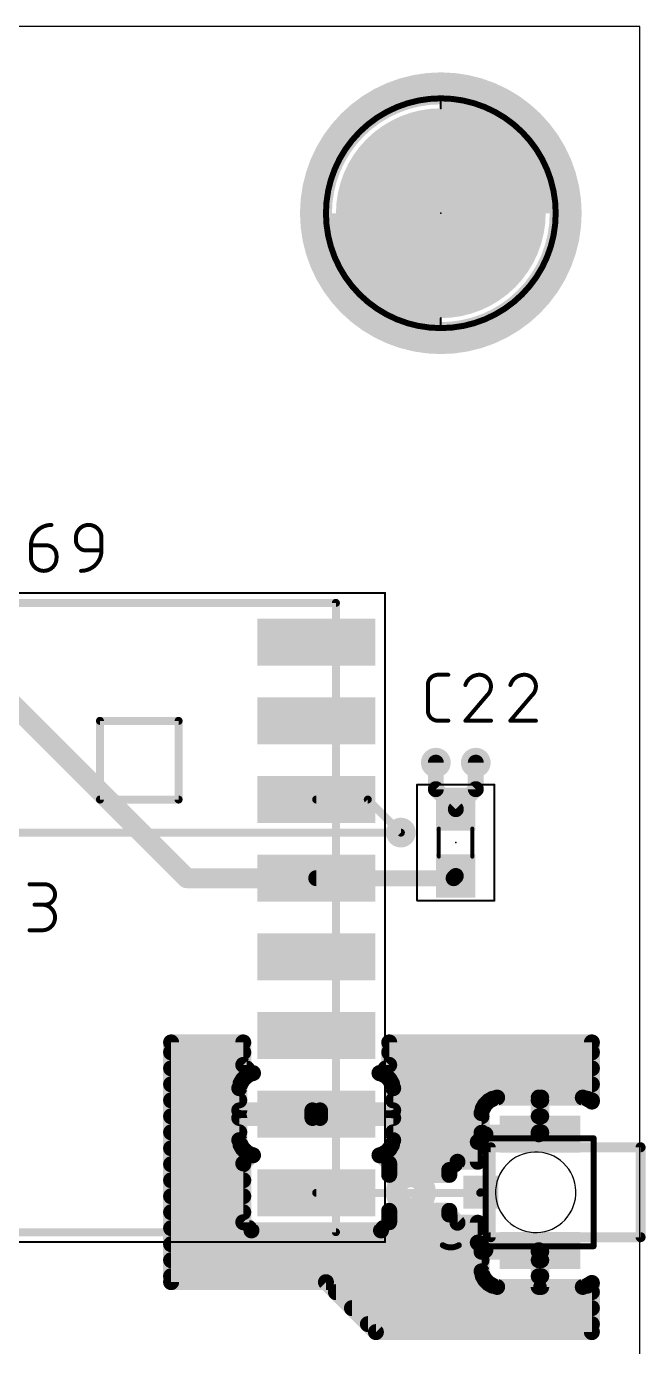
# Model space of a CAD drawing. Extents: x 0 to 102, y 0 to 61.
# Drawn here: x 85.98 to 101.73, y 27.06 to 60.63 of the extents above; entities that cross this region are included whole.
import ezdxf

# ---------------------------------------------------------------- set-up
doc = ezdxf.new("R2010")
doc.units = 0
for name, color, linetype in [('1', 12, 'CONTINUOUS'), ('15', 30, 'CONTINUOUS'), ('17', 110, 'CONTINUOUS'), ('18', 110, 'CONTINUOUS'), ('20', 31, 'CONTINUOUS'), ('21', 253, 'CONTINUOUS'), ('23', 53, 'CONTINUOUS'), ('25', 253, 'CONTINUOUS'), ('39', 12, 'CONTINUOUS'), ('51', 253, 'CONTINUOUS')]:
    doc.layers.add(name, color=color, linetype=linetype)

# ---------------------------------------------------------------- blocks, each defined once
blk = doc.blocks.new('RECT')
blk.add_solid([(-0.5, -0.5), (0.5, -0.5), (-0.5, 0.5), (0.5, 0.5)])
blk = doc.blocks.new('ROUNDP')
at = {"const_width": 0.5}
blk.add_lwpolyline([(0, -0.25, 1), (0, 0.25, 1), (0, -0.25)], format="xyb", dxfattribs=at)
blk = doc.blocks.new('ROUNDV')
at = {"const_width": 0.5}
blk.add_lwpolyline([(0, -0.25, 1), (0, 0.25, 1), (0, -0.25)], format="xyb", dxfattribs=at)

msp = doc.modelspace()

# ---------------------------------------------------------------- linework, layer by layer
at = {"layer": '1'}
for points, const_width in [([(82.55, 46.482), (90.059, 38.973)], 0.508), ([(96.393, 41.236), (96.393, 41.91)], 0.4064), ([(97.409, 41.91), (97.409, 41.236)], 0.4064), ([(96.901, 40.728), (96.393, 41.236)], 0.4064), ([(96.901, 40.728), (97.409, 41.236)], 0.4064), ([(93.352, 40.973), (94.663, 40.973)], 0.2032), ([(94.663, 40.973), (95.504, 40.132)], 0.2032), ([(90.059, 38.973), (93.352, 38.973)], 0.508), ([(93.352, 38.973), (96.846, 38.973)], 0.4064), ([(96.846, 38.973), (96.901, 39.028)], 0.4064), ([(89.662, 28.702), (89.662, 34.798)], 0.4064), ([(89.662, 34.798), (91.4964, 34.798)], 0.4064), ([(91.4964, 34.798), (91.4964, 34.2257)], 0.4064), ([(95.2076, 34.2257), (95.2076, 34.798)], 0.4064), ([(95.2076, 34.798), (100.3608, 34.798)], 0.4064), ([(100.3608, 34.798), (100.3608, 33.2934)], 0.4064), ([(89.662, 34.544), (91.4964, 34.544)], 0.4064), ([(95.2076, 34.544), (100.3608, 34.544)], 0.4064), ([(89.662, 34.1376), (91.5845, 34.1376)], 0.4064), ([(91.4964, 34.2257), (91.7047, 34.0174)], 0.4064), ([(94.9993, 34.0174), (95.2076, 34.2257)], 0.4064), ([(95.1195, 34.1376), (100.3608, 34.1376)], 0.4064), ([(89.662, 33.7312), (91.4211, 33.7312)], 0.4064), ([(91.426, 33.7495), (91.3948, 33.6332)], 0.4064), ([(91.4861, 33.8537), (91.426, 33.7495)], 0.4064), ([(91.5713, 33.9389), (91.4861, 33.8537)], 0.4064), ([(91.6755, 33.999), (91.5713, 33.9389)], 0.4064), ([(91.7441, 34.0174), (91.6755, 33.999)], 0.4064), ([(91.7047, 34.0174), (91.7441, 34.0174)], 0.4064), ([(95.0285, 33.999), (94.9599, 34.0174)], 0.4064), ([(94.9599, 34.0174), (94.9993, 34.0174)], 0.4064), ([(95.1327, 33.9389), (95.0285, 33.999)], 0.4064), ([(95.2178, 33.8537), (95.1327, 33.9389)], 0.4064), ([(95.278, 33.7495), (95.2178, 33.8537)], 0.4064), ([(95.3092, 33.6332), (95.278, 33.7495)], 0.4064), ([(95.2829, 33.7312), (100.3608, 33.7312)], 0.4064), ([(91.3948, 33.6332), (91.3948, 33.0698)], 0.4064), ([(95.3092, 33.0698), (95.3092, 33.6332)], 0.4064), ([(97.8358, 33.3639), (97.7316, 33.3038)], 0.4064), ([(97.9521, 33.3951), (97.8358, 33.3639)], 0.4064), ([(99.0092, 33.3951), (97.9521, 33.3951)], 0.4064), ([(99.0092, 32.4998), (99.0092, 33.3951)], 0.4064), ([(100.1299, 33.3951), (99.0727, 33.3951)], 0.4064), ([(99.0727, 33.3951), (99.0727, 32.4998)], 0.4064), ([(100.2462, 33.3639), (100.1299, 33.3951)], 0.4064), ([(100.3504, 33.3038), (100.2462, 33.3639)], 0.4064), ([(89.662, 33.3248), (91.3948, 33.3248)], 0.4064), ([(91.3948, 33.0698), (93.2552, 33.0698)], 0.4064), ([(93.305, 33.02), (93.352, 32.973)], 0.508), ([(93.2552, 33.0698), (93.2552, 32.8762)], 0.4064), ([(93.4488, 32.8762), (93.4488, 33.0698)], 0.4064), ([(93.4488, 33.0698), (95.3092, 33.0698)], 0.4064), ([(95.3092, 33.3248), (97.768, 33.3248)], 0.4064), ([(97.5863, 33.1144), (97.5551, 32.9981)], 0.4064), ([(97.6464, 33.2186), (97.5863, 33.1144)], 0.4064), ([(97.7316, 33.3038), (97.6464, 33.2186)], 0.4064), ([(99.0092, 33.3248), (99.0727, 33.3248)], 0.4064), ([(100.314, 33.3248), (100.3608, 33.3248)], 0.4064), ([(100.3608, 33.2934), (100.3504, 33.3038)], 0.4064), ([(89.662, 32.9184), (93.2552, 32.9184)], 0.4064), ([(93.2552, 32.8762), (91.3948, 32.8762)], 0.4064), ([(91.3948, 32.8762), (91.3948, 32.3128)], 0.4064), ([(93.4488, 32.9184), (97.5551, 32.9184)], 0.4064), ([(95.3092, 32.8762), (93.4488, 32.8762)], 0.4064), ([(95.3092, 32.3128), (95.3092, 32.8762)], 0.4064), ([(97.5551, 32.9981), (97.5551, 32.4997)], 0.4064), ([(99.0092, 32.9184), (99.0727, 32.9184)], 0.4064), ([(89.662, 32.512), (91.3948, 32.512)], 0.4064), ([(95.3092, 32.512), (97.5551, 32.512)], 0.4064), ([(97.5551, 32.3631), (97.4598, 32.2678)], 0.4064), ([(97.5551, 32.4997), (99.0092, 32.4997)], 0.4064), ([(97.6283, 32.4362), (97.5551, 32.4362)], 0.4064), ([(97.5551, 32.4362), (97.5551, 32.3631)], 0.4064), ([(97.6532, 32.4612), (97.6283, 32.4362)], 0.4064), ([(99.0092, 32.4612), (97.6532, 32.4612)], 0.4064), ([(99.0092, 32.512), (99.0727, 32.512)], 0.4064), ([(99.0727, 32.4998), (99.0092, 32.4998)], 0.4064), ([(99.0092, 32.4997), (99.0092, 32.4612)], 0.4064), ([(89.662, 32.1056), (91.4785, 32.1056)], 0.4064), ([(91.3948, 32.3128), (91.426, 32.1965)], 0.4064), ([(91.426, 32.1965), (91.4861, 32.0923)], 0.4064), ([(91.4861, 32.0923), (91.5713, 32.0071)], 0.4064), ([(95.1327, 32.0071), (95.2178, 32.0923)], 0.4064), ([(95.2178, 32.0923), (95.278, 32.1965)], 0.4064), ([(95.2255, 32.1056), (97.4598, 32.1056)], 0.4064), ([(95.278, 32.1965), (95.3092, 32.3128)], 0.4064), ([(97.4598, 32.2678), (97.4598, 31.7627)], 0.4064), ([(101.6, 32.131), (97.79, 32.131)], 0.254), ([(97.79, 32.131), (97.79, 29.845)], 0.254), ([(101.6, 29.845), (101.6, 32.131)], 0.254), ([(89.662, 31.6992), (91.4964, 31.6992)], 0.4064), ([(91.7047, 31.9286), (91.4964, 31.7203)], 0.4064), ([(91.4964, 31.7203), (91.4964, 30.2257)], 0.4064), ([(91.5713, 32.0071), (91.6755, 31.947)], 0.4064), ([(91.6755, 31.947), (91.7441, 31.9286)], 0.4064), ([(91.7441, 31.9286), (91.7047, 31.9286)], 0.4064), ([(94.9599, 31.9286), (95.0285, 31.947)], 0.4064), ([(94.9993, 31.9286), (94.9599, 31.9286)], 0.4064), ([(95.2076, 31.7203), (94.9993, 31.9286)], 0.4064), ([(95.0285, 31.947), (95.1327, 32.0071)], 0.4064), ([(95.2076, 31.4302), (95.2076, 31.7203)], 0.4064), ([(95.2076, 31.6992), (96.8807, 31.6992)], 0.4064), ([(96.9442, 31.7627), (96.7359, 31.5544)], 0.4064), ([(97.4598, 31.7627), (96.9442, 31.7627)], 0.4064), ([(96.7359, 31.4302), (95.2076, 31.4302)], 0.4064), ([(96.7359, 31.5544), (96.7359, 31.4302)], 0.4064), ([(89.662, 31.2928), (91.4964, 31.2928)], 0.4064), ([(89.662, 30.8864), (91.4964, 30.8864)], 0.4064), ([(93.352, 30.973), (97.521, 30.973)], 0.2032), ([(97.521, 30.973), (97.536, 30.988)], 0.2032), ([(89.662, 30.48), (91.4964, 30.48)], 0.4064), ([(95.2076, 30.2257), (95.2076, 30.5158)], 0.4064), ([(95.2076, 30.5158), (96.7359, 30.5158)], 0.4064), ([(95.2076, 30.48), (96.7359, 30.48)], 0.4064), ([(96.7359, 30.5158), (96.7359, 30.4216)], 0.4064), ([(96.7359, 30.4216), (96.9442, 30.2133)], 0.4064), ([(89.662, 30.0736), (91.6485, 30.0736)], 0.4064), ([(91.4964, 30.2257), (91.7047, 30.0174)], 0.4064), ([(91.7047, 30.0174), (94.9993, 30.0174)], 0.4064), ([(94.9993, 30.0174), (95.2076, 30.2257)], 0.4064), ([(95.0555, 30.0736), (97.4598, 30.0736)], 0.4064), ([(96.9442, 30.2133), (97.4598, 30.2133)], 0.4064), ([(97.4598, 30.2133), (97.4598, 29.7082)], 0.4064), ([(97.4598, 29.7082), (97.5551, 29.6129)], 0.4064), ([(97.79, 29.845), (101.6, 29.845)], 0.254), ([(89.662, 29.6672), (97.5008, 29.6672)], 0.4064), ([(97.5551, 29.6129), (97.5551, 29.5398)], 0.4064), ([(97.5551, 29.5398), (97.6283, 29.5398)], 0.4064), ([(99.0092, 29.4762), (97.5551, 29.4762)], 0.4064), ([(97.5551, 29.4762), (97.5551, 28.9779)], 0.4064), ([(97.6283, 29.5398), (97.6532, 29.5148)], 0.4064), ([(97.6532, 29.5148), (99.0092, 29.5148)], 0.4064), ([(99.0092, 29.5148), (99.0092, 29.4762)], 0.4064), ([(99.0092, 28.5809), (99.0092, 29.4762)], 0.4064), ([(99.0092, 29.4762), (99.0727, 29.4762)], 0.4064), ([(99.0727, 29.4762), (99.0727, 28.5809)], 0.4064), ([(89.662, 29.2608), (97.5551, 29.2608)], 0.4064), ([(99.0092, 29.2608), (99.0727, 29.2608)], 0.4064), ([(89.662, 28.8544), (97.5904, 28.8544)], 0.4064), ([(93.599, 28.702), (89.662, 28.702)], 0.4064), ([(94.869, 27.432), (93.599, 28.702)], 0.4064), ([(97.5551, 28.9779), (97.5863, 28.8616)], 0.4064), ([(97.5863, 28.8616), (97.6464, 28.7574)], 0.4064), ([(97.6464, 28.7574), (97.7316, 28.6722)], 0.4064), ([(97.7316, 28.6722), (97.8358, 28.6121)], 0.4064), ([(99.0092, 28.8544), (99.0727, 28.8544)], 0.4064), ([(100.2462, 28.6121), (100.3504, 28.6722)], 0.4064), ([(100.3504, 28.6722), (100.3608, 28.6826)], 0.4064), ([(100.3608, 28.6826), (100.3608, 27.432)], 0.4064), ([(93.853, 28.448), (100.3608, 28.448)], 0.4064), ([(97.8358, 28.6121), (97.9521, 28.5809)], 0.4064), ([(97.9521, 28.5809), (99.0092, 28.5809)], 0.4064), ([(99.0727, 28.5809), (100.1299, 28.5809)], 0.4064), ([(100.1299, 28.5809), (100.2462, 28.6121)], 0.4064), ([(94.2594, 28.0416), (100.3608, 28.0416)], 0.4064), ([(94.6658, 27.6352), (100.3608, 27.6352)], 0.4064), ([(100.3608, 27.432), (94.869, 27.432)], 0.4064)]:
    msp.add_lwpolyline(points, dxfattribs=dict(at, const_width=const_width))
for points, const_width in [([(96.4946, 41.91, 1), (96.2914, 41.91)], 0.2032), ([(97.5106, 41.91, 1), (97.3074, 41.91)], 0.2032), ([(96.2914, 41.236, 1), (96.4946, 41.236)], 0.2032), ([(96.4648, 41.3078, 1), (96.3212, 41.1642)], 0.2032), ([(97.3074, 41.236, 1), (97.5106, 41.236)], 0.2032), ([(97.4808, 41.1642, 1), (97.3372, 41.3078)], 0.2032), ([(93.352, 41.0238, 1), (93.352, 40.9222)], 0.1016), ([(94.6989, 41.0089, 1), (94.6271, 40.9371)], 0.1016), ([(94.663, 40.9222, 1), (94.663, 41.0238)], 0.1016), ([(96.8292, 40.7998, 1), (96.9728, 40.6562)], 0.2032), ([(96.8292, 40.6562, 1), (96.9728, 40.7998)], 0.2032), ([(95.4681, 40.0961, 1), (95.5399, 40.1679)], 0.1016), ([(90.059, 39.1, 1), (90.059, 38.846)], 0.254), ([(89.9692, 38.8832, 1), (90.1488, 39.0628)], 0.254), ([(93.352, 39.0746, 1), (93.352, 38.8714)], 0.2032), ([(93.352, 38.846, 1), (93.352, 39.1)], 0.254), ([(96.7742, 39.0448, 1), (96.9178, 38.9012)], 0.2032), ([(96.9728, 38.9562, 1), (96.8292, 39.0998)], 0.2032), ([(96.846, 38.8714, 1), (96.846, 39.0746)], 0.2032), ([(89.7636, 34.798, 1), (89.5604, 34.798)], 0.2032), ([(89.662, 34.8996, 1), (89.662, 34.6964)], 0.2032), ([(91.598, 34.798, 1), (91.3948, 34.798)], 0.2032), ([(91.4964, 34.6964, 1), (91.4964, 34.8996)], 0.2032), ([(95.3092, 34.798, 1), (95.106, 34.798)], 0.2032), ([(95.2076, 34.8996, 1), (95.2076, 34.6964)], 0.2032), ([(100.4624, 34.798, 1), (100.2592, 34.798)], 0.2032), ([(100.3608, 34.6964, 1), (100.3608, 34.8996)], 0.2032), ([(89.662, 34.6456, 1), (89.662, 34.4424)], 0.2032), ([(91.4964, 34.4424, 1), (91.4964, 34.6456)], 0.2032), ([(95.2076, 34.6456, 1), (95.2076, 34.4424)], 0.2032), ([(100.3608, 34.4424, 1), (100.3608, 34.6456)], 0.2032), ([(89.662, 34.2392, 1), (89.662, 34.036)], 0.2032), ([(91.3948, 34.2257, 1), (91.598, 34.2257)], 0.2032), ([(91.5682, 34.2975, 1), (91.4246, 34.1539)], 0.2032), ([(91.5845, 34.036, 1), (91.5845, 34.2392)], 0.2032), ([(95.1195, 34.2392, 1), (95.1195, 34.036)], 0.2032), ([(95.106, 34.2257, 1), (95.3092, 34.2257)], 0.2032), ([(95.2794, 34.1539, 1), (95.1358, 34.2975)], 0.2032), ([(100.3608, 34.036, 1), (100.3608, 34.2392)], 0.2032), ([(89.662, 33.8328, 1), (89.662, 33.6296)], 0.2032), ([(91.5241, 33.7232, 1), (91.3278, 33.7758)], 0.2032), ([(91.4143, 33.9256, 1), (91.558, 33.7819)], 0.2032), ([(91.5741, 33.8029, 1), (91.3982, 33.9045)], 0.2032), ([(91.4211, 33.6296, 1), (91.4211, 33.8328)], 0.2032), ([(91.5205, 34.0268, 1), (91.6221, 33.8509)], 0.2032), ([(91.6431, 33.867, 1), (91.4994, 34.0107)], 0.2032), ([(91.6492, 34.0972, 1), (91.7018, 33.9009)], 0.2032), ([(91.7047, 34.119, 1), (91.7047, 33.9158)], 0.2032), ([(91.7263, 33.9111, 1), (91.6247, 34.087)], 0.2032), ([(91.6329, 33.9456, 1), (91.7765, 34.0892)], 0.2032), ([(91.7703, 33.9193, 1), (91.7178, 34.1155)], 0.2032), ([(91.7441, 33.9158, 1), (91.7441, 34.119)], 0.2032), ([(94.9599, 34.119, 1), (94.9599, 33.9158)], 0.2032), ([(94.9862, 34.1155, 1), (94.9337, 33.9193)], 0.2032), ([(94.9275, 34.0892, 1), (95.0711, 33.9456)], 0.2032), ([(95.0793, 34.087, 1), (94.9777, 33.9111)], 0.2032), ([(94.9993, 33.9158, 1), (94.9993, 34.119)], 0.2032), ([(95.0022, 33.9009, 1), (95.0548, 34.0972)], 0.2032), ([(95.2046, 34.0107, 1), (95.0609, 33.867)], 0.2032), ([(95.0819, 33.8509, 1), (95.1835, 34.0268)], 0.2032), ([(95.3058, 33.9045, 1), (95.1299, 33.8029)], 0.2032), ([(95.146, 33.7819, 1), (95.2897, 33.9256)], 0.2032), ([(95.3762, 33.7758, 1), (95.1799, 33.7232)], 0.2032), ([(95.2829, 33.8328, 1), (95.2829, 33.6296)], 0.2032), ([(100.3608, 33.6296, 1), (100.3608, 33.8328)], 0.2032), ([(91.4964, 33.6332, 1), (91.2932, 33.6332)], 0.2032), ([(91.2967, 33.6595, 1), (91.4929, 33.6069)], 0.2032), ([(91.338, 33.8003, 1), (91.5139, 33.6987)], 0.2032), ([(95.1901, 33.6987, 1), (95.366, 33.8003)], 0.2032), ([(95.4108, 33.6332, 1), (95.2076, 33.6332)], 0.2032), ([(95.2111, 33.6069, 1), (95.4073, 33.6595)], 0.2032), ([(97.8866, 33.276, 1), (97.785, 33.4519)], 0.2032), ([(97.9521, 33.4967, 1), (97.9521, 33.2935)], 0.2032), ([(97.9784, 33.297, 1), (97.9258, 33.4932)], 0.2032), ([(99.1108, 33.3951, 1), (98.9076, 33.3951)], 0.2032), ([(99.0727, 33.4967, 1), (99.0728, 33.2935)], 0.2032), ([(99.1744, 33.3951, 1), (98.9711, 33.3951)], 0.2032), ([(99.0092, 33.2935, 1), (99.0092, 33.4967)], 0.2032), ([(100.1562, 33.4932, 1), (100.1036, 33.297)], 0.2032), ([(100.1299, 33.2935, 1), (100.1299, 33.4967)], 0.2032), ([(100.297, 33.4519, 1), (100.1954, 33.276)], 0.2032), ([(89.662, 33.4264, 1), (89.662, 33.2232)], 0.2032), ([(91.3948, 33.1714, 1), (91.3948, 32.9682)], 0.2032), ([(91.3948, 33.2232, 1), (91.3948, 33.4264)], 0.2032), ([(93.3948, 33.1098, 1), (93.2152, 32.9302)], 0.254), ([(93.3568, 33.0698, 1), (93.1536, 33.0698)], 0.2032), ([(93.2552, 32.9682, 1), (93.2552, 33.1714)], 0.2032), ([(93.5504, 33.0698, 1), (93.3472, 33.0698)], 0.2032), ([(93.4488, 33.1714, 1), (93.4488, 32.9682)], 0.2032), ([(95.3092, 33.4264, 1), (95.3092, 33.2232)], 0.2032), ([(95.3092, 32.9682, 1), (95.3092, 33.1714)], 0.2032), ([(97.4983, 33.1652, 1), (97.6742, 33.0636)], 0.2032), ([(97.6844, 33.0881, 1), (97.4881, 33.1407)], 0.2032), ([(97.5746, 33.2905, 1), (97.7183, 33.1468)], 0.2032), ([(97.7344, 33.1678, 1), (97.5585, 33.2694)], 0.2032), ([(97.6808, 33.3917, 1), (97.7824, 33.2158)], 0.2032), ([(97.8034, 33.2319, 1), (97.6597, 33.3756)], 0.2032), ([(97.8095, 33.4621, 1), (97.8621, 33.2658)], 0.2032), ([(97.768, 33.2232, 1), (97.768, 33.4264)], 0.2032), ([(99.0092, 33.4264, 1), (99.0092, 33.2232)], 0.2032), ([(99.0727, 33.2232, 1), (99.0727, 33.4264)], 0.2032), ([(100.314, 33.4264, 1), (100.314, 33.2232)], 0.2032), ([(100.2199, 33.2658, 1), (100.2725, 33.4621)], 0.2032), ([(100.4223, 33.3756, 1), (100.2786, 33.2319)], 0.2032), ([(100.2592, 33.2934, 1), (100.4624, 33.2934)], 0.2032), ([(100.2889, 33.2215, 1), (100.4327, 33.3652)], 0.2032), ([(100.2996, 33.2158, 1), (100.4012, 33.3917)], 0.2032), ([(100.3608, 33.2232, 1), (100.3608, 33.4264)], 0.2032), ([(89.662, 33.02, 1), (89.662, 32.8168)], 0.2032), ([(91.2932, 33.0698, 1), (91.4964, 33.0698)], 0.2032), ([(91.3948, 32.9778, 1), (91.3948, 32.7746)], 0.2032), ([(91.4964, 32.8762, 1), (91.2932, 32.8762)], 0.2032), ([(93.1536, 32.8762, 1), (93.3568, 32.8762)], 0.2032), ([(93.2622, 32.8832, 1), (93.4418, 33.0628)], 0.254), ([(93.2552, 32.8168, 1), (93.2552, 33.02)], 0.2032), ([(93.2552, 32.7746, 1), (93.2552, 32.9778)], 0.2032), ([(93.4488, 33.02, 1), (93.4488, 32.8168)], 0.2032), ([(93.4488, 32.9778, 1), (93.4488, 32.7746)], 0.2032), ([(93.3472, 32.8762, 1), (93.5504, 32.8762)], 0.2032), ([(95.2076, 33.0698, 1), (95.4108, 33.0698)], 0.2032), ([(95.4108, 32.8762, 1), (95.2076, 32.8762)], 0.2032), ([(95.3092, 32.7746, 1), (95.3092, 32.9778)], 0.2032), ([(97.6567, 32.9981, 1), (97.4535, 32.9981)], 0.2032), ([(97.457, 33.0244, 1), (97.6532, 32.9718)], 0.2032), ([(97.5551, 32.8168, 1), (97.5551, 33.02)], 0.2032), ([(99.0092, 33.02, 1), (99.0092, 32.8168)], 0.2032), ([(99.0727, 32.8168, 1), (99.0727, 33.02)], 0.2032), ([(89.662, 32.6136, 1), (89.662, 32.4104)], 0.2032), ([(91.3948, 32.4104, 1), (91.3948, 32.6136)], 0.2032), ([(95.3092, 32.6136, 1), (95.3092, 32.4104)], 0.2032), ([(97.5551, 32.6013, 1), (97.5551, 32.3982)], 0.2032), ([(97.5551, 32.5378, 1), (97.5551, 32.3346)], 0.2032), ([(97.6567, 32.4362, 1), (97.4535, 32.4362)], 0.2032), ([(97.4535, 32.4997, 1), (97.6567, 32.4997)], 0.2032), ([(97.6269, 32.2912, 1), (97.4833, 32.4349)], 0.2032), ([(97.5564, 32.5081, 1), (97.7001, 32.3644)], 0.2032), ([(97.6532, 32.5628, 1), (97.6532, 32.3596)], 0.2032), ([(97.5551, 32.4104, 1), (97.5551, 32.6136)], 0.2032), ([(97.7251, 32.3894, 1), (97.5814, 32.533)], 0.2032), ([(97.6283, 32.3346, 1), (97.6283, 32.5378)], 0.2032), ([(99.0092, 32.6136, 1), (99.0092, 32.4104)], 0.2032), ([(99.0092, 32.6014, 1), (99.0092, 32.3982)], 0.2032), ([(99.1108, 32.4997, 1), (98.9076, 32.4997)], 0.2032), ([(98.9076, 32.4998, 1), (99.1108, 32.4998)], 0.2032), ([(98.9076, 32.4612, 1), (99.1108, 32.4612)], 0.2032), ([(98.9711, 32.4998, 1), (99.1744, 32.4998)], 0.2032), ([(99.0092, 32.3982, 1), (99.0092, 32.6013)], 0.2032), ([(99.0092, 32.3596, 1), (99.0092, 32.5628)], 0.2032), ([(99.0727, 32.4104, 1), (99.0727, 32.6136)], 0.2032), ([(99.0727, 32.3982, 1), (99.0727, 32.6014)], 0.2032), ([(89.662, 32.2072, 1), (89.662, 32.004)], 0.2032), ([(91.4929, 32.3391, 1), (91.2967, 32.2865)], 0.2032), ([(91.2932, 32.3128, 1), (91.4964, 32.3128)], 0.2032), ([(91.5139, 32.2473, 1), (91.338, 32.1457)], 0.2032), ([(91.3278, 32.1702, 1), (91.5241, 32.2228)], 0.2032), ([(91.558, 32.1641, 1), (91.4143, 32.0204)], 0.2032), ([(91.3982, 32.0415, 1), (91.5741, 32.1431)], 0.2032), ([(91.4785, 32.004, 1), (91.4785, 32.2072)], 0.2032), ([(95.1299, 32.1431, 1), (95.3058, 32.0415)], 0.2032), ([(95.2255, 32.2072, 1), (95.2255, 32.004)], 0.2032), ([(95.2897, 32.0204, 1), (95.146, 32.1641)], 0.2032), ([(95.1799, 32.2228, 1), (95.3762, 32.1702)], 0.2032), ([(95.366, 32.1457, 1), (95.1901, 32.2473)], 0.2032), ([(95.2076, 32.3128, 1), (95.4108, 32.3128)], 0.2032), ([(95.4073, 32.2865, 1), (95.2111, 32.3391)], 0.2032), ([(97.5614, 32.2678, 1), (97.3582, 32.2678)], 0.2032), ([(97.388, 32.3396, 1), (97.5316, 32.1959)], 0.2032), ([(97.4535, 32.3631, 1), (97.6567, 32.3631)], 0.2032), ([(97.4598, 32.004, 1), (97.4598, 32.2072)], 0.2032), ([(97.79, 32.1945, 1), (97.79, 32.0675)], 0.127), ([(97.8535, 32.131, 1), (97.7265, 32.131)], 0.127), ([(101.6635, 32.131, 1), (101.5365, 32.131)], 0.127), ([(101.6, 32.0675, 1), (101.6, 32.1945)], 0.127), ([(89.662, 31.8008, 1), (89.662, 31.5976)], 0.2032), ([(91.598, 31.7203, 1), (91.3948, 31.7203)], 0.2032), ([(91.4246, 31.7921, 1), (91.5682, 31.6485)], 0.2032), ([(91.6221, 32.0951, 1), (91.5205, 31.9192)], 0.2032), ([(91.4964, 31.5976, 1), (91.4964, 31.8008)], 0.2032), ([(91.4994, 31.9353, 1), (91.6431, 32.079)], 0.2032), ([(91.7018, 32.0451, 1), (91.6492, 31.8488)], 0.2032), ([(91.7047, 32.0302, 1), (91.7047, 31.827)], 0.2032), ([(91.6247, 31.859, 1), (91.7263, 32.0349)], 0.2032), ([(91.7765, 31.8568, 1), (91.6329, 32.0004)], 0.2032), ([(91.7178, 31.8305, 1), (91.7703, 32.0267)], 0.2032), ([(91.7441, 31.827, 1), (91.7441, 32.0302)], 0.2032), ([(94.9599, 32.0302, 1), (94.9599, 31.827)], 0.2032), ([(94.9337, 32.0267, 1), (94.9862, 31.8305)], 0.2032), ([(95.0711, 32.0004, 1), (94.9275, 31.8568)], 0.2032), ([(94.9777, 32.0349, 1), (95.0793, 31.859)], 0.2032), ([(94.9993, 31.827, 1), (94.9993, 32.0302)], 0.2032), ([(95.0548, 31.8488, 1), (95.0022, 32.0451)], 0.2032), ([(95.0609, 32.079, 1), (95.2046, 31.9353)], 0.2032), ([(95.1835, 31.9192, 1), (95.0819, 32.0951)], 0.2032), ([(95.3092, 31.7203, 1), (95.106, 31.7203)], 0.2032), ([(95.2076, 31.8008, 1), (95.2076, 31.5976)], 0.2032), ([(95.1358, 31.6485, 1), (95.2794, 31.7921)], 0.2032), ([(96.9442, 31.8643, 1), (96.9442, 31.6611)], 0.2032), ([(97.016, 31.6909, 1), (96.8724, 31.8345)], 0.2032), ([(96.8807, 31.5976, 1), (96.8807, 31.8008)], 0.2032), ([(97.4598, 31.6611, 1), (97.4598, 31.8643)], 0.2032), ([(95.2076, 31.5318, 1), (95.2076, 31.3286)], 0.2032), ([(96.8375, 31.5544, 1), (96.6343, 31.5544)], 0.2032), ([(96.6641, 31.6262, 1), (96.8077, 31.4826)], 0.2032), ([(96.7359, 31.3286, 1), (96.7359, 31.5318)], 0.2032), ([(97.3582, 31.7627, 1), (97.5614, 31.7627)], 0.2032), ([(89.662, 31.3944, 1), (89.662, 31.1912)], 0.2032), ([(91.4964, 31.1912, 1), (91.4964, 31.3944)], 0.2032), ([(95.106, 31.4302, 1), (95.3092, 31.4302)], 0.2032), ([(96.6343, 31.4302, 1), (96.8375, 31.4302)], 0.2032), ([(89.662, 30.988, 1), (89.662, 30.7848)], 0.2032), ([(91.4964, 30.7848, 1), (91.4964, 30.988)], 0.2032), ([(93.352, 31.0238, 1), (93.352, 30.9222)], 0.1016), ([(97.4851, 31.0089, 1), (97.5569, 30.9371)], 0.1016), ([(97.5719, 30.9521, 1), (97.5001, 31.0239)], 0.1016), ([(97.521, 30.9222, 1), (97.521, 31.0238)], 0.1016), ([(89.662, 30.5816, 1), (89.662, 30.3784)], 0.2032), ([(91.4964, 30.3784, 1), (91.4964, 30.5816)], 0.2032), ([(95.3092, 30.5158, 1), (95.106, 30.5158)], 0.2032), ([(95.2076, 30.6174, 1), (95.2076, 30.4142)], 0.2032), ([(95.2076, 30.5816, 1), (95.2076, 30.3784)], 0.2032), ([(96.8375, 30.5158, 1), (96.6343, 30.5158)], 0.2032), ([(96.8077, 30.4934, 1), (96.6641, 30.3498)], 0.2032), ([(96.7359, 30.4142, 1), (96.7359, 30.6174)], 0.2032), ([(96.7359, 30.3784, 1), (96.7359, 30.5816)], 0.2032), ([(89.662, 30.1752, 1), (89.662, 29.972)], 0.2032), ([(91.3948, 30.2257, 1), (91.598, 30.2257)], 0.2032), ([(91.5682, 30.2975, 1), (91.4246, 30.1539)], 0.2032), ([(91.7047, 30.119, 1), (91.7047, 29.9158)], 0.2032), ([(91.6485, 29.972, 1), (91.6485, 30.1752)], 0.2032), ([(95.0555, 30.1752, 1), (95.0555, 29.972)], 0.2032), ([(94.9993, 29.9158, 1), (94.9993, 30.119)], 0.2032), ([(95.106, 30.2257, 1), (95.3092, 30.2257)], 0.2032), ([(95.2794, 30.1539, 1), (95.1358, 30.2975)], 0.2032), ([(96.6343, 30.4216, 1), (96.8375, 30.4216)], 0.2032), ([(96.9442, 30.3149, 1), (96.9442, 30.1117)], 0.2032), ([(96.8724, 30.1415, 1), (97.016, 30.2851)], 0.2032), ([(97.5614, 30.2133, 1), (97.3582, 30.2133)], 0.2032), ([(97.4598, 30.1117, 1), (97.4598, 30.3149)], 0.2032), ([(97.4598, 29.972, 1), (97.4598, 30.1752)], 0.2032), ([(91.6329, 29.9456, 1), (91.7765, 30.0892)], 0.2032), ([(94.9275, 30.0892, 1), (95.0711, 29.9456)], 0.2032), ([(97.5316, 29.7801, 1), (97.388, 29.6364)], 0.2032), ([(97.79, 29.9085, 1), (97.79, 29.7815)], 0.127), ([(97.7265, 29.845, 1), (97.8535, 29.845)], 0.127), ([(101.5365, 29.845, 1), (101.6635, 29.845)], 0.127), ([(101.6, 29.7815, 1), (101.6, 29.9085)], 0.127), ([(89.662, 29.7688, 1), (89.662, 29.5656)], 0.2032), ([(97.3582, 29.7082, 1), (97.5614, 29.7082)], 0.2032), ([(97.6567, 29.6129, 1), (97.4535, 29.6129)], 0.2032), ([(97.5551, 29.6414, 1), (97.5551, 29.4382)], 0.2032), ([(97.5551, 29.5778, 1), (97.5551, 29.3746)], 0.2032), ([(97.6567, 29.4762, 1), (97.4535, 29.4762)], 0.2032), ([(97.4535, 29.5398, 1), (97.6567, 29.5398)], 0.2032), ([(97.4833, 29.5411, 1), (97.6269, 29.6848)], 0.2032), ([(97.5008, 29.5656, 1), (97.5008, 29.7688)], 0.2032), ([(97.7001, 29.6116, 1), (97.5564, 29.4679)], 0.2032), ([(97.6532, 29.6164, 1), (97.6532, 29.4132)], 0.2032), ([(97.5814, 29.443, 1), (97.7251, 29.5866)], 0.2032), ([(97.6283, 29.4382, 1), (97.6283, 29.6414)], 0.2032), ([(99.1108, 29.5148, 1), (98.9076, 29.5148)], 0.2032), ([(99.1108, 29.4762, 1), (98.9076, 29.4762)], 0.2032), ([(99.0092, 29.5778, 1), (99.0092, 29.3746)], 0.2032), ([(98.9076, 29.4762, 1), (99.1108, 29.4762)], 0.2032), ([(99.1744, 29.4762, 1), (98.9711, 29.4762)], 0.2032), ([(99.0092, 29.4132, 1), (99.0092, 29.6164)], 0.2032), ([(99.0092, 29.3746, 1), (99.0092, 29.5778)], 0.2032), ([(99.0727, 29.3746, 1), (99.0727, 29.5778)], 0.2032), ([(89.662, 29.3624, 1), (89.662, 29.1592)], 0.2032), ([(97.5551, 29.1592, 1), (97.5551, 29.3624)], 0.2032), ([(99.0092, 29.3624, 1), (99.0092, 29.1592)], 0.2032), ([(99.0727, 29.1592, 1), (99.0727, 29.3624)], 0.2032), ([(89.662, 28.956, 1), (89.662, 28.7528)], 0.2032), ([(89.662, 28.8036, 1), (89.662, 28.6004)], 0.2032), ([(93.6708, 28.7738, 1), (93.5272, 28.6302)], 0.2032), ([(93.599, 28.6004, 1), (93.599, 28.8036)], 0.2032), ([(97.6532, 29.0042, 1), (97.457, 28.9516)], 0.2032), ([(97.4535, 28.9779, 1), (97.6567, 28.9779)], 0.2032), ([(97.6742, 28.9124, 1), (97.4983, 28.8108)], 0.2032), ([(97.4881, 28.8353, 1), (97.6844, 28.8879)], 0.2032), ([(97.7183, 28.8292, 1), (97.5746, 28.6855)], 0.2032), ([(97.5585, 28.7066, 1), (97.7344, 28.8082)], 0.2032), ([(97.5904, 28.7528, 1), (97.5904, 28.956)], 0.2032), ([(97.7824, 28.7602, 1), (97.6808, 28.5843)], 0.2032), ([(99.0092, 28.956, 1), (99.0092, 28.7528)], 0.2032), ([(99.0727, 28.7528, 1), (99.0727, 28.956)], 0.2032), ([(100.4624, 28.6826, 1), (100.2592, 28.6826)], 0.2032), ([(100.4327, 28.6108, 1), (100.2889, 28.7545)], 0.2032), ([(100.4012, 28.5843, 1), (100.2996, 28.7602)], 0.2032), ([(89.5604, 28.702, 1), (89.7636, 28.702)], 0.2032), ([(93.853, 28.5496, 1), (93.853, 28.3464)], 0.2032), ([(97.6597, 28.6004, 1), (97.8034, 28.7441)], 0.2032), ([(97.8621, 28.7102, 1), (97.8095, 28.5139)], 0.2032), ([(97.785, 28.5241, 1), (97.8866, 28.7)], 0.2032), ([(97.9521, 28.6825, 1), (97.9521, 28.4793)], 0.2032), ([(97.9258, 28.4828, 1), (97.9784, 28.679)], 0.2032), ([(98.9076, 28.5809, 1), (99.1108, 28.5809)], 0.2032), ([(99.0727, 28.6825, 1), (99.0728, 28.4793)], 0.2032), ([(98.9711, 28.5809, 1), (99.1744, 28.5809)], 0.2032), ([(99.0092, 28.4793, 1), (99.0092, 28.6825)], 0.2032), ([(100.1036, 28.679, 1), (100.1562, 28.4828)], 0.2032), ([(100.1299, 28.4793, 1), (100.1299, 28.6825)], 0.2032), ([(100.1954, 28.7, 1), (100.297, 28.5241)], 0.2032), ([(100.2725, 28.5139, 1), (100.2199, 28.7102)], 0.2032), ([(100.2786, 28.7441, 1), (100.4223, 28.6004)], 0.2032), ([(100.3608, 28.3464, 1), (100.3608, 28.5496)], 0.2032), ([(94.2594, 28.1432, 1), (94.2594, 27.94)], 0.2032), ([(100.3608, 27.94, 1), (100.3608, 28.1432)], 0.2032), ([(94.6658, 27.7368, 1), (94.6658, 27.5336)], 0.2032), ([(94.869, 27.5336, 1), (94.869, 27.3304)], 0.2032), ([(94.7972, 27.3602, 1), (94.9408, 27.5038)], 0.2032), ([(100.2592, 27.432, 1), (100.4624, 27.432)], 0.2032), ([(100.3608, 27.5336, 1), (100.3608, 27.7368)], 0.2032), ([(100.3608, 27.3304, 1), (100.3608, 27.5336)], 0.2032)]:
    msp.add_lwpolyline(points, format="xyb", dxfattribs=dict(at, const_width=const_width))
at = {"layer": '15', "const_width": 0.2032}
msp.add_lwpolyline([(95.504, 40.132), (83.312, 40.132)], dxfattribs=at)
at = {"layer": '15', "const_width": 0.1016}
msp.add_lwpolyline([(95.504, 40.0812, 1), (95.504, 40.1828)], format="xyb", dxfattribs=at)
at = {"layer": '20'}
for p, q in [((101.58, 60.63), (0, 60.63)), ((101.58, 0), (101.58, 60.63))]:
    msp.add_line(p, q, dxfattribs=at)
at = {"layer": '21'}
for points, const_width in [([(96.52, 52.959, 1), (96.52, 58.801, 1), (96.52, 52.959)], 0.1524), ([(96.5327, 58.801, 1), (96.5073, 58.801)], 0.0254), ([(96.5073, 58.547, 1), (96.5327, 58.547)], 0.0254), ([(96.52, 54.38, 1), (96.52, 57.38, 1), (96.52, 54.38)], 0.2032), ([(96.5327, 53.213, 1), (96.5073, 53.213)], 0.0254), ([(96.5073, 52.959, 1), (96.5327, 52.959)], 0.0254), ([(93.852, 45.9222, 1), (93.852, 46.0238)], 0.1016), ([(97.5741, 32.4866, 1), (97.4979, 32.4866)], 0.0762), ([(97.4979, 32.3088, 1), (97.5741, 32.3088)], 0.0762), ([(93.852, 29.9222, 1), (93.852, 30.0238)], 0.1016), ([(96.5708, 29.6418, 0.2773), (96.9772, 29.6418)], 0.1524), ([(96.5904, 29.6745, 1), (96.5512, 29.6091)], 0.0762), ([(96.9968, 29.6091, 1), (96.9576, 29.6745)], 0.0762), ([(97.5741, 29.6672, 1), (97.4979, 29.6672)], 0.0762), ([(97.4979, 29.4894, 1), (97.5741, 29.4894)], 0.0762)]:
    msp.add_lwpolyline(points, format="xyb", dxfattribs=dict(at, const_width=const_width))
for points, const_width in [([(96.52, 58.801), (96.52, 58.547)], 0.0508), ([(96.52, 53.213), (96.52, 52.959)], 0.0508), ([(77.852, 45.973), (93.852, 45.973)], 0.2032), ([(97.536, 32.4866), (97.536, 32.3088)], 0.1524), ([(93.852, 29.973), (77.852, 29.973)], 0.2032), ([(97.536, 29.6672), (97.536, 29.4894)], 0.1524)]:
    msp.add_lwpolyline(points, dxfattribs=dict(at, const_width=const_width))
at = {"layer": '23'}
for p in [(96.52, 55.88), (96.901, 39.878), (97.536, 30.988)]:
    msp.add_point(p, dxfattribs=at)
at = {"layer": '25'}
for points, const_width in [([(86.6179, 47.9552, 0.4142), (86.0986, 47.4359)], 0.1016), ([(86.6179, 47.9298, 1), (86.6179, 47.9806)], 0.0508), ([(87.8907, 47.6306, 1), (87.2416, 47.6306)], 0.1016), ([(87.267, 47.6306, 1), (87.2162, 47.6306)], 0.0508), ([(87.9161, 47.6306, 1), (87.8653, 47.6306)], 0.0508), ([(86.0986, 47.4613, 1), (86.0986, 47.4105)], 0.0508), ([(86.124, 47.4359, 1), (86.0732, 47.4359)], 0.0508), ([(86.0732, 47.4359, 1), (86.124, 47.4359)], 0.0508), ([(86.7477, 47.1763, 0.4142), (86.4881, 47.4359)], 0.1016), ([(86.4881, 47.4613, 1), (86.4881, 47.4105)], 0.0508), ([(86.4881, 47.4105, 1), (86.4881, 47.4613)], 0.0508), ([(87.2162, 47.6306, 1), (87.267, 47.6306)], 0.0508), ([(87.2416, 47.5657, 0.4142), (87.5013, 47.3061)], 0.1016), ([(87.267, 47.5657, 1), (87.2162, 47.5657)], 0.0508), ([(87.2162, 47.5657, 1), (87.267, 47.5657)], 0.0508), ([(87.3715, 46.7868, 0.4142), (87.8907, 47.3061)], 0.1016), ([(87.5013, 47.3315, 1), (87.5013, 47.2807)], 0.0508), ([(87.5013, 47.2807, 1), (87.5013, 47.3315)], 0.0508), ([(87.8653, 47.6306, 1), (87.9161, 47.6306)], 0.0508), ([(87.9161, 47.3061, 1), (87.8653, 47.3061)], 0.0508), ([(87.8653, 47.3061, 1), (87.9161, 47.3061)], 0.0508), ([(87.8907, 47.2807, 1), (87.8907, 47.3315)], 0.0508), ([(86.0986, 47.1114, 1), (86.7477, 47.1114)], 0.1016), ([(86.124, 47.1114, 1), (86.0732, 47.1114)], 0.0508), ([(86.0732, 47.1114, 1), (86.124, 47.1114)], 0.0508), ([(86.7731, 47.1763, 1), (86.7223, 47.1763)], 0.0508), ([(86.7223, 47.1763, 1), (86.7731, 47.1763)], 0.0508), ([(86.7731, 47.1114, 1), (86.7223, 47.1114)], 0.0508), ([(86.7223, 47.1114, 1), (86.7731, 47.1114)], 0.0508), ([(87.3715, 46.8122, 1), (87.3715, 46.7614)], 0.0508), ([(96.4494, 44.1452, 0.4142), (96.1898, 43.8856)], 0.1016), ([(96.4494, 44.1706, 1), (96.4494, 44.1198)], 0.0508), ([(96.4494, 44.1198, 1), (96.4494, 44.1706)], 0.0508), ([(96.7091, 44.1198, 1), (96.7091, 44.1706)], 0.0508), ([(97.5026, 44.1452, 0.3252), (97.1456, 43.8856)], 0.1016), ([(97.7947, 43.8531, 0.4142), (97.5026, 44.1452)], 0.1016), ([(97.5026, 44.1706, 1), (97.5026, 44.1198)], 0.0508), ([(97.5026, 44.1198, 1), (97.5026, 44.1706)], 0.0508), ([(98.6456, 44.1452, 0.3252), (98.2886, 43.8856)], 0.1016), ([(98.9377, 43.8531, 0.4142), (98.6456, 44.1452)], 0.1016), ([(98.6456, 44.1706, 1), (98.6456, 44.1198)], 0.0508), ([(98.6456, 44.1198, 1), (98.6456, 44.1706)], 0.0508), ([(96.2152, 43.8856, 1), (96.1644, 43.8856)], 0.0508), ([(96.1644, 43.8856, 1), (96.2152, 43.8856)], 0.0508), ([(97.1215, 43.8934, 1), (97.1698, 43.8777)], 0.0508), ([(97.6798, 43.6443, 1), (97.7149, 43.6075)], 0.0508), ([(97.6974, 43.6259, 0.2053), (97.7947, 43.8531)], 0.1016), ([(97.7167, 43.6095, 1), (97.678, 43.6424)], 0.0508), ([(97.8201, 43.8531, 1), (97.7693, 43.8531)], 0.0508), ([(97.7693, 43.8531, 1), (97.8201, 43.8531)], 0.0508), ([(98.2644, 43.8934, 1), (98.3128, 43.8777)], 0.0508), ([(98.8228, 43.6443, 1), (98.8579, 43.6075)], 0.0508), ([(98.8404, 43.6259, 0.2053), (98.9377, 43.8531)], 0.1016), ([(98.8597, 43.6095, 1), (98.821, 43.6424)], 0.0508), ([(98.9631, 43.8531, 1), (98.9123, 43.8531)], 0.0508), ([(98.9123, 43.8531, 1), (98.9631, 43.8531)], 0.0508), ([(96.1898, 43.2364, 0.4142), (96.4494, 42.9768)], 0.1016), ([(96.2152, 43.2364, 1), (96.1644, 43.2364)], 0.0508), ([(96.1644, 43.2364, 1), (96.2152, 43.2364)], 0.0508), ([(96.4494, 43.0022, 1), (96.4494, 42.9514)], 0.0508), ([(96.4494, 42.9514, 1), (96.4494, 43.0022)], 0.0508), ([(96.7091, 42.9514, 1), (96.7091, 43.0022)], 0.0508), ([(97.1456, 43.0022, 1), (97.1456, 42.9514)], 0.0508), ([(97.1263, 42.9933, 1), (97.165, 42.9603)], 0.0508), ([(97.7947, 42.9514, 1), (97.7947, 43.0022)], 0.0508), ([(98.2886, 43.0022, 1), (98.2886, 42.9514)], 0.0508), ([(98.2693, 42.9933, 1), (98.308, 42.9603)], 0.0508), ([(98.9377, 42.9514, 1), (98.9377, 43.0022)], 0.0508), ([(86.0612, 38.8433, 1), (86.0612, 38.7925)], 0.0508), ([(86.4506, 38.2986, 1), (86.4506, 38.8179)], 0.1016), ([(86.4506, 38.8433, 1), (86.4506, 38.7925)], 0.0508), ([(86.4506, 38.7925, 1), (86.4506, 38.8433)], 0.0508), ([(86.191, 38.324, 1), (86.191, 38.2732)], 0.0508), ([(86.3857, 37.6495, 1), (86.3857, 38.2986)], 0.1016), ([(86.3857, 38.324, 1), (86.3857, 38.2732)], 0.0508), ([(86.4506, 38.324, 1), (86.4506, 38.2732)], 0.0508), ([(86.4506, 38.2732, 1), (86.4506, 38.324)], 0.0508), ([(86.0612, 37.6749, 1), (86.0612, 37.6241)], 0.0508), ([(86.3857, 37.6749, 1), (86.3857, 37.6241)], 0.0508), ([(86.3857, 37.6241, 1), (86.3857, 37.6749)], 0.0508)]:
    msp.add_lwpolyline(points, format="xyb", dxfattribs=dict(at, const_width=const_width))
at = {"layer": '25', "const_width": 0.1016}
for points in [[(87.2416, 47.5657), (87.2416, 47.6306)], [(87.8907, 47.6306), (87.8907, 47.3061)], [(86.0986, 47.4359), (86.4881, 47.4359)], [(86.0986, 47.1114), (86.0986, 47.4359)], [(87.8907, 47.3061), (87.5013, 47.3061)], [(86.7477, 47.1763), (86.7477, 47.1114)], [(96.4494, 44.1452), (96.7091, 44.1452)], [(96.1898, 43.2364), (96.1898, 43.8856)], [(97.6974, 43.6259), (97.1456, 42.9768)], [(98.8404, 43.6259), (98.2886, 42.9768)], [(96.7091, 42.9768), (96.4494, 42.9768)], [(97.1456, 42.9768), (97.7947, 42.9768)], [(98.2886, 42.9768), (98.9377, 42.9768)], [(86.0612, 38.8179), (86.4506, 38.8179)], [(86.4506, 38.2986), (86.191, 38.2986)], [(86.0612, 37.6495), (86.3857, 37.6495)]]:
    msp.add_lwpolyline(points, dxfattribs=at)
at = {"layer": '39'}
for points, const_width in [([(96.52, 52.705, 1), (96.52, 59.055, 1), (96.52, 52.705)], 0.8128), ([(95.1145, 46.223, 1), (95.0895, 46.223)], 0.025), ([(95.102, 46.2105, 1), (95.102, 46.2355)], 0.025), ([(95.9307, 41.351, 1), (95.9053, 41.351)], 0.0254), ([(95.918, 41.3637, 1), (95.918, 41.3383)], 0.0254), ([(97.8967, 41.351, 1), (97.8713, 41.351)], 0.0254), ([(97.884, 41.3383, 1), (97.884, 41.3637)], 0.0254), ([(95.918, 38.4177, 1), (95.918, 38.3923)], 0.0254), ([(95.9053, 38.405, 1), (95.9307, 38.405)], 0.0254), ([(97.8713, 38.405, 1), (97.8967, 38.405)], 0.0254), ([(97.884, 38.3923, 1), (97.884, 38.4177)], 0.0254), ([(95.0895, 29.723, 1), (95.1145, 29.723)], 0.025), ([(95.102, 29.7105, 1), (95.102, 29.7355)], 0.025)]:
    msp.add_lwpolyline(points, format="xyb", dxfattribs=dict(at, const_width=const_width))
for points, const_width in [([(95.102, 46.223), (76.602, 46.223)], 0.05), ([(95.102, 29.723), (95.102, 46.223)], 0.05), ([(95.918, 38.405), (95.918, 41.351)], 0.0508), ([(95.918, 41.351), (97.884, 41.351)], 0.0508), ([(97.884, 41.351), (97.884, 38.405)], 0.0508), ([(97.884, 38.405), (95.918, 38.405)], 0.0508), ([(76.602, 29.723), (95.102, 29.723)], 0.05)]:
    msp.add_lwpolyline(points, dxfattribs=dict(at, const_width=const_width))
at = {"layer": '51'}
for points, const_width in [([(98.298, 55.88, 0.4142), (96.52, 57.658)], 2.286), ([(94.742, 55.88, 0.4142), (96.52, 54.102)], 2.286), ([(96.52, 55.245, 1), (96.52, 56.515, 1), (96.52, 55.245)], 0.4572), ([(93.9028, 45.973, 1), (93.8012, 45.973)], 0.1016), ([(93.852, 45.9222, 1), (93.852, 46.0238)], 0.1016), ([(87.9028, 42.973, 1), (87.8012, 42.973)], 0.1016), ([(87.852, 43.0238, 1), (87.852, 42.9222)], 0.1016), ([(89.9028, 42.973, 1), (89.8012, 42.973)], 0.1016), ([(89.852, 42.9222, 1), (89.852, 43.0238)], 0.1016), ([(87.852, 41.0238, 1), (87.852, 40.9222)], 0.1016), ([(87.8012, 40.973, 1), (87.9028, 40.973)], 0.1016), ([(89.8012, 40.973, 1), (89.9028, 40.973)], 0.1016), ([(89.852, 40.9222, 1), (89.852, 41.0238)], 0.1016), ([(96.4944, 40.234, 1), (96.4436, 40.234)], 0.0508), ([(97.3454, 40.234, 1), (97.2946, 40.234)], 0.0508), ([(96.4436, 39.522, 1), (96.4944, 39.522)], 0.0508), ([(97.2946, 39.522, 1), (97.3454, 39.522)], 0.0508), ([(97.663, 32.3977, 1), (97.663, 32.3215)], 0.0762), ([(97.7011, 32.3596, 1), (97.6249, 32.3596)], 0.0762), ([(100.4443, 32.3596, 1), (100.3681, 32.3596)], 0.0762), ([(100.4062, 32.3215, 1), (100.4062, 32.3977)], 0.0762), ([(95.758, 31.369, 1), (95.758, 30.607)], 0.508), ([(95.758, 30.607, 1), (95.758, 31.369)], 0.508), ([(95.758, 31.496, 1), (95.758, 31.242)], 0.254), ([(95.758, 31.242, 1), (95.758, 31.496)], 0.254), ([(95.758, 30.734, 1), (95.758, 30.48)], 0.254), ([(95.758, 30.48, 1), (95.758, 30.734)], 0.254), ([(93.8012, 29.973, 1), (93.9028, 29.973)], 0.1016), ([(93.852, 29.9222, 1), (93.852, 30.0238)], 0.1016), ([(97.663, 29.6545, 1), (97.663, 29.5783)], 0.0762), ([(97.6249, 29.6164, 1), (97.7011, 29.6164)], 0.0762), ([(100.3681, 29.6164, 1), (100.4443, 29.6164)], 0.0762), ([(100.4062, 29.5783, 1), (100.4062, 29.6545)], 0.0762)]:
    msp.add_lwpolyline(points, format="xyb", dxfattribs=dict(at, const_width=const_width))
for points, const_width in [([(77.852, 45.973), (93.852, 45.973)], 0.2032), ([(93.852, 45.973), (93.852, 29.973)], 0.2032), ([(87.852, 40.973), (87.852, 42.973)], 0.2032), ([(89.852, 42.973), (87.852, 42.973)], 0.2032), ([(89.852, 40.973), (89.852, 42.973)], 0.2032), ([(89.852, 40.973), (87.852, 40.973)], 0.2032), ([(96.469, 39.522), (96.469, 40.234)], 0.1016), ([(97.32, 39.522), (97.32, 40.234)], 0.1016), ([(100.4062, 32.3596), (97.663, 32.3596)], 0.1524), ([(97.663, 32.3596), (97.663, 29.6164)], 0.1524), ([(100.4062, 29.6164), (100.4062, 32.3596)], 0.1524), ([(93.852, 29.973), (77.852, 29.973)], 0.2032), ([(97.663, 29.6164), (100.4062, 29.6164)], 0.1524)]:
    msp.add_lwpolyline(points, dxfattribs=dict(at, const_width=const_width))
for start, end in [(333.4349, 153.4349), (153.4349, 333.4349)]:
    msp.add_arc((98.933, 30.988), 1.0223, start, end, dxfattribs=at)

# ---------------------------------------------------------------- block references
at = {"layer": '1', "xscale": 3, "yscale": 1.2}
for p in [(93.352, 44.973), (93.352, 42.973), (93.352, 40.973), (93.352, 38.973), (93.352, 36.973), (93.352, 34.973), (93.352, 32.973), (93.352, 30.973)]:
    msp.add_blockref('RECT', p, dxfattribs=at)
at = {"layer": '1', "xscale": 1.1, "rotation": 90}
for p in [(96.901, 40.728), (96.901, 39.028)]:
    msp.add_blockref('RECT', p, dxfattribs=at)
at = {"layer": '1', "rotation": 90}
for p, xscale, yscale in [((99.041, 32.468), 0.9398, 2.0574), ((97.536, 30.988), 0.8382, 0.889), ((99.041, 29.508), 0.9398, 2.0574)]:
    msp.add_blockref('RECT', p, dxfattribs=dict(at, xscale=xscale, yscale=yscale))
at = {"layer": '17'}
for xscale, yscale in [(5.334, 5.334), (5.334, 5.334), (3.816, 3.816)]:
    msp.add_blockref('ROUNDP', (96.52, 55.88), dxfattribs=dict(at, xscale=xscale, yscale=yscale))
at = {"layer": '18', "xscale": 0.7564, "yscale": 0.7564}
for p in [(96.393, 41.91), (96.393, 41.91), (97.409, 41.91), (97.409, 41.91), (95.504, 40.132), (95.504, 40.132), (90.17, 34.29), (90.17, 34.29), (96.266, 34.29), (96.266, 34.29), (97.536, 34.29), (97.536, 34.29), (98.806, 34.29), (98.806, 34.29), (100.076, 34.29), (100.076, 34.29), (90.17, 33.02), (90.17, 33.02), (90.17, 31.75), (90.17, 31.75), (90.17, 30.48), (90.17, 30.48), (90.17, 29.21), (90.17, 29.21), (91.44, 29.21), (91.44, 29.21), (92.71, 29.21), (92.71, 29.21), (93.98, 29.21), (93.98, 29.21), (95.25, 27.94), (95.25, 27.94), (96.52, 27.94), (96.52, 27.94), (97.536, 27.94), (97.536, 27.94), (98.806, 27.94), (98.806, 27.94), (100.076, 27.94), (100.076, 27.94)]:
    msp.add_blockref('ROUNDV', p, dxfattribs=at)
at = {"layer": '51', "xscale": 0.5001, "yscale": 0.95, "rotation": 90}
for p in [(96.8959, 40.4582), (96.8959, 39.2899)]:
    msp.add_blockref('RECT', p, dxfattribs=at)

doc.saveas('drawing.dxf')
